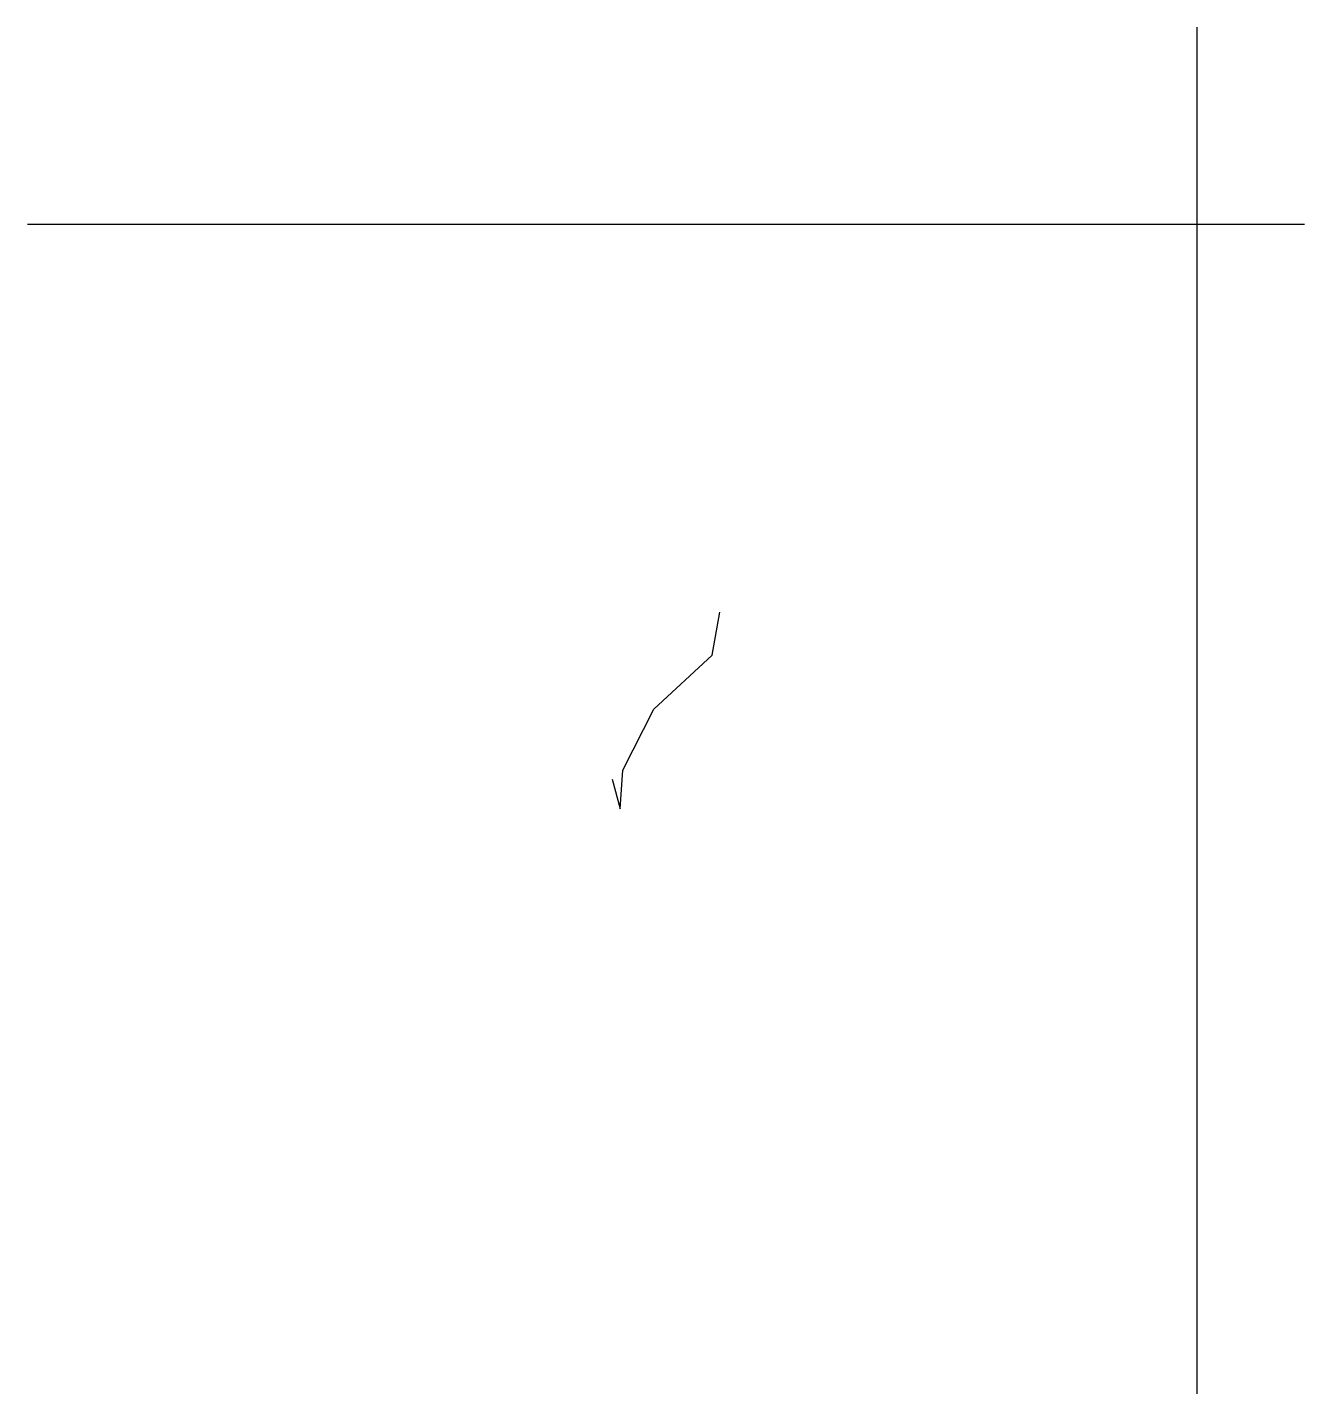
# Model space of a CAD drawing. Extents: x 0 to 109, y 0 to 117.
import ezdxf

# ---------------------------------------------------------------- set-up
doc = ezdxf.new("R2010")
doc.units = 0
doc.layers.add('CentreLine', color=5, linetype='CONTINUOUS')
doc.layers.add('Grid', color=7, linetype='CONTINUOUS')

msp = doc.modelspace()

# ---------------------------------------------------------------- linework, layer by layer
at = {"layer": 'CentreLine'}
for p, q in [((58.53, 63.15, 3.59), (59.18, 66.82, 5.02)), ((53.56, 58.51, 3.94), (58.53, 63.15, 3.59)), ((50.91, 53.31, 6.42), (53.56, 58.51, 3.94)), ((50.68, 50, 6.13), (50.91, 53.31, 6.42)), ((50, 52.53), (50.68, 50, 1.06)), ((50.68, 50, 1.06), (50.68, 50, 6.13))]:
    msp.add_line(p, q, dxfattribs=at)
at = {"layer": 'Grid'}
for p, q in [((100, 0), (100, 116.82)), ((0, 100), (109.18, 100))]:
    msp.add_line(p, q, dxfattribs=at)

doc.saveas('drawing.dxf')
